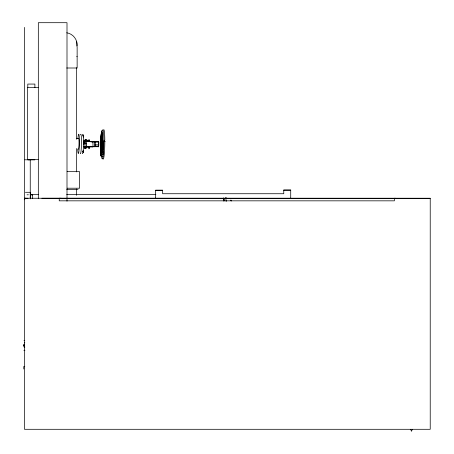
<?xml version="1.0" encoding="UTF-8"?>
<svg xmlns="http://www.w3.org/2000/svg" width="454" height="454" viewBox="0 0 454 454"><rect width="100%" height="100%" fill="white"/><g stroke="black" fill="none" stroke-linecap="round" stroke-linejoin="round"><path stroke-width="0.68" d="M30.174 197.927L30.18 196.554M88.53 141.296C87.809 139.316 90.59 140.456 89.115 140.729M100.419 145.541L100.788 155.149L101.299 156.534L102.411 156.556M100.737 144.258L100.618 143.731M100.499 144.843C100.811 148.986 100.936 139.384 100.516 143.895M101.475 143.606L101.463 145.132M101.39 145.933L101.645 130.973L102.428 130.99M102.899 145.445L101.781 145.422L101.787 144.173A3.252 0.284 -88.9 0 1 101.52 147.419M101.299 156.534L102.122 152.595L102.581 143.084L103.694 143.106M103.637 142.669L103.637 143.822A12.406 1.084 -88.9 0 1 103.461 148.906M105.022 141.438A1.941 0.335 0.3 0 0 104.8 141.149L103.835 141.154L103.824 143.731A14.579 1.271 -88.9 0 1 102.899 157.129A14.579 1.271 -88.9 0 1 101.571 156.255M104.8 141.149L104.789 143.742A14.71 1.283 -88.9 0 1 102.927 158.701M101.48 146.126L101.367 156.409L103.035 156.443M102.706 147.351L101.594 147.329L101.503 155.853L101.651 155.472A11.94 1.044 -88.9 0 0 102.49 146.222L102.525 144.576L101.781 145.422M101.662 140.853L101.9 132.477A11.991 1.05 -88.9 0 1 102.559 140.059L102.564 141.722L101.792 142.596L101.787 143.339A3.252 0.284 -88.9 0 0 101.548 141.063L102.774 140.876M223.436 197.853L223.396 199.471M83.394 143.992L83.422 142.312L84.257 142.329L84.313 142.721L84.228 144.003L83.394 143.992L84.228 144.003M83.525 152.096L83.479 150.87L83.451 152.544L83.525 152.096L82.685 152.079M83.905 141.046L85.358 139.747L83.899 141.393L84.013 141.035L86.209 141.33L86.232 139.764L85.21 139.821M84.03 146.965L84.915 148.225L84.035 146.534L91.799 146.738L91.844 146.256M84.121 141.285L84.126 140.944M84.972 148.197L84.977 147.573M90.323 141.466L98.745 141.682L98.666 146.704L84.943 146.404L85.102 141.347L86.408 141.347L95.107 141.552L94.965 146.602M85.085 147.522L85.074 148.152L86.095 148.14L86.124 146.58M85.874 148.242L85.937 147.59M85.017 146.37L86.328 146.37L86.408 141.347M92.281 141.994L92.327 141.506M92.951 142.006L92.712 141.342M94.597 146.778L94.608 146.364M100.482 143.498L100.504 142.403A11.94 1.044 -88.9 0 1 101.35 133.153L101.497 132.772L101.475 141.16M95.039 142.062L98.796 142.136L98.728 146.211L94.971 146.165L94.863 141.256L94.727 141.727M89.432 147.675L89.415 147.436M100.453 143.549L100.873 136.03L101.628 132.216M100.731 144.48L100.612 145.036M88.751 146.818C87.923 148.435 90.028 148.481 89.586 146.835M89.171 146.824L88.939 147.964M89.534 140.712L89.534 140.286L89.12 140.28M91.77 141.966L91.946 141.188L92.111 141.966M92.026 146.279L91.85 147.051L91.68 146.279M76.97 46.28L76.715 41.796M89.421 140.655L89.54 140.065L89.676 141.166M84.183 142.777L84.257 142.329M84.035 146.534L83.922 146.892M104.261 140.695L104.375 140.314L103.489 140.297M412.283 429.382L411.489 431.3L410.7 429.382M85.982 140.496L85.624 140.28L86.067 140.468M82.645 134.742L82.872 134.31A9.642 0.84 -88.9 0 1 83.564 143.538A9.642 0.84 -88.9 0 1 82.56 153.566L82.344 153.344M86.033 141.205L86.226 141.404M86.005 146.937L86.203 145.961L86.237 146.415M101.446 147.612L101.1 156.097A11.94 1.044 -88.9 0 1 100.436 148.549L100.436 146.948L101.197 146.086A3.252 0.284 -88.9 0 0 101.446 147.561M101.662 144.128L102.689 142.959A13.41 1.169 -88.9 0 0 101.645 130.973M83.684 135.462L83.587 136.943L83.684 135.462L82.776 135.479M86.078 139.838L85.136 139.855M86.232 139.764L86.135 141.058M85.102 141.347L87.65 141.415M91.918 141.699L89.881 141.676M92.905 141.563L93.008 146.5L92.378 146.795L95.028 146.574L86.328 146.37M94.636 141.773L93.002 141.773L95.107 141.552M98.745 141.682L92.588 141.71M92.877 146.563L92.684 147.068L92.514 146.296L92.508 146.738L98.666 146.704M30.026 194.942L32.671 194.908M24.051 350.409L24.834 350.392M27.036 194.789L28.415 194.789M66.687 68.004L77.135 68.004L77.135 47.114M38.204 87.548L27.342 87.548L27.342 159.371L38.204 159.371M86.368 143.856L85.063 143.861L85.017 141.847M24.834 159.797L30.248 159.797L30.248 195.118M27.796 159.882L34.89 159.882M67.113 171.663L79.598 171.663L79.598 188.211L67.113 188.211M66.715 189.522L78.043 189.522M155.637 190.351L162.668 190.351M283.761 190.339L290.719 190.339M25.418 192.292L30.384 192.292L30.384 194.579L38.369 194.584M66.687 194.584L155.892 194.584M24.476 27.393L24.476 429.297L430.227 429.297L430.227 198.25L24.476 198.256L25.782 198.256M395.434 198.256L394.378 198.256L394.378 200.833L59.241 200.833L59.241 198.25L61.228 198.256M24.476 198.25L28.04 198.256M41.859 198.25L430.227 198.33M24.255 199.709L24.811 199.709M23.988 340.494L24.771 340.494M24.465 342.56L24.811 342.56M24.136 347.656L24.692 347.656M24.056 350.25L24.839 350.25M24.788 366.486L23.773 366.486L23.773 368.989M76.715 56.398L77.135 56.404M76.641 138.374L78.627 138.413M86.022 140.672L88.695 140.723L88.706 140.048L89.597 140.173M86.033 140.218L88.7 140.275M85.897 140.445L89.529 140.519M89.79 141.722L91.793 141.762M102.689 142.959L103.472 142.976M83.479 142.704L84.313 142.721M83.474 143.01L84.308 143.027M83.468 143.231L84.302 143.248M102.576 143.804L103.688 143.827M83.462 143.538L84.302 143.555M100.822 144.219L101.662 144.236M95.056 144.803L98.813 144.877M85.698 146.665L91.708 146.784M100.436 146.948L101.548 146.971M102.49 146.988L103.603 147.005M86.339 147.573L90.04 147.646M88.638 147.902L89.472 147.919M88.439 146.965L88.519 147.959L89.41 148.083M84.915 148.225L85.931 148.22M102.332 149.985L103.444 150.007M82.685 151.12L83.519 151.137M82.702 151.244L83.536 151.261M102.122 152.595L103.234 152.618M101.866 154.644L102.979 154.666M101.588 155.989L102.7 156.011M89.126 140.053L89.262 141.154M24.051 346.147L24.017 344.768L24.079 346.13M88.763 140.155L88.842 141.149M89.359 147.97L89.273 146.982M98.404 146.829L98.331 145.859M94.988 141.569L95.039 142.045M92.9 141.54L92.951 141.977M82.849 135.445L82.872 136.149M226.064 197.853L226.075 198.506A2.656 2.639 -90 0 1 225.803 197.853M104.358 140.365L104.358 141.676M290.719 198.25L290.719 189.846L283.761 189.846L283.761 193.733L162.668 193.733L162.668 190.135L155.637 190.135L155.637 198.25M225.99 198.239L225.99 199.76M224.719 199.34L224.719 200.861M223.805 199.232L223.805 201.111M76.607 67.646L76.607 139.293M76.607 148.515L76.607 171.924M76.607 188.949L76.607 195.333M66.999 201.173L66.999 22.7L38.323 22.7L38.323 198.341M34.89 87.707L34.89 84.069L27.796 84.069L27.796 87.611M32.671 194.579L32.671 198.568M30.577 194.584L30.577 198.869M24.272 344.121A2.662 2.662 0 0 0 24.766 347.321A2.662 2.662 0 0 1 24.346 344.109M226.069 201.065A2.662 2.662 0 0 1 226.336 200.424M230.944 200.424A2.662 2.662 0 0 1 231.211 201.065M226.149 198.5A2.662 2.662 0 0 1 225.882 197.853M66.704 32.779A12.372 12.372 0 0 1 77.067 46.291M24.805 346.958A2.474 2.474 0 0 1 24.465 346.408M24.278 345.789A2.474 2.474 0 0 1 24.255 345.142M230.87 200.038A2.718 2.718 0 0 1 231.205 200.662M251.8 198.608A2.718 2.718 0 0 1 252.509 198.636M78.502 138.657A5.448 0.477 -88.9 0 1 79.019 143.629A5.448 0.477 -88.9 0 1 78.332 149.173M77.935 138.663A9.642 0.84 -88.9 0 1 79.234 136.575A9.642 0.84 -88.9 0 1 78.945 151.159A9.642 0.84 -88.9 0 1 77.725 149.014M80.557 134.702A9.642 0.84 -88.9 0 1 81.476 143.498A9.642 0.84 -88.9 0 1 80.256 153.299M103.728 129.662A14.71 1.283 -88.9 0 1 104.806 139.963M103.285 151.466A12.406 1.084 -88.9 0 1 102.916 154.808M102.632 156.17A12.406 1.084 -88.9 0 1 102.065 156.437M103.478 141.398A2.372 0.409 0.3 0 1 103.835 141.154M102.434 130.423A14.579 1.271 -88.9 0 1 103.841 139.98M101.276 142.806A3.252 0.284 -88.9 0 1 101.475 141.211M226.37 198.704A2.718 2.718 0 0 1 226.035 198.075M94.971 146.137L94.909 146.631L94.971 146.165M226.45 200.469A2.662 2.662 0 0 0 226.183 201.111A2.656 2.65 -90 0 1 226.45 200.469"/></g></svg>
